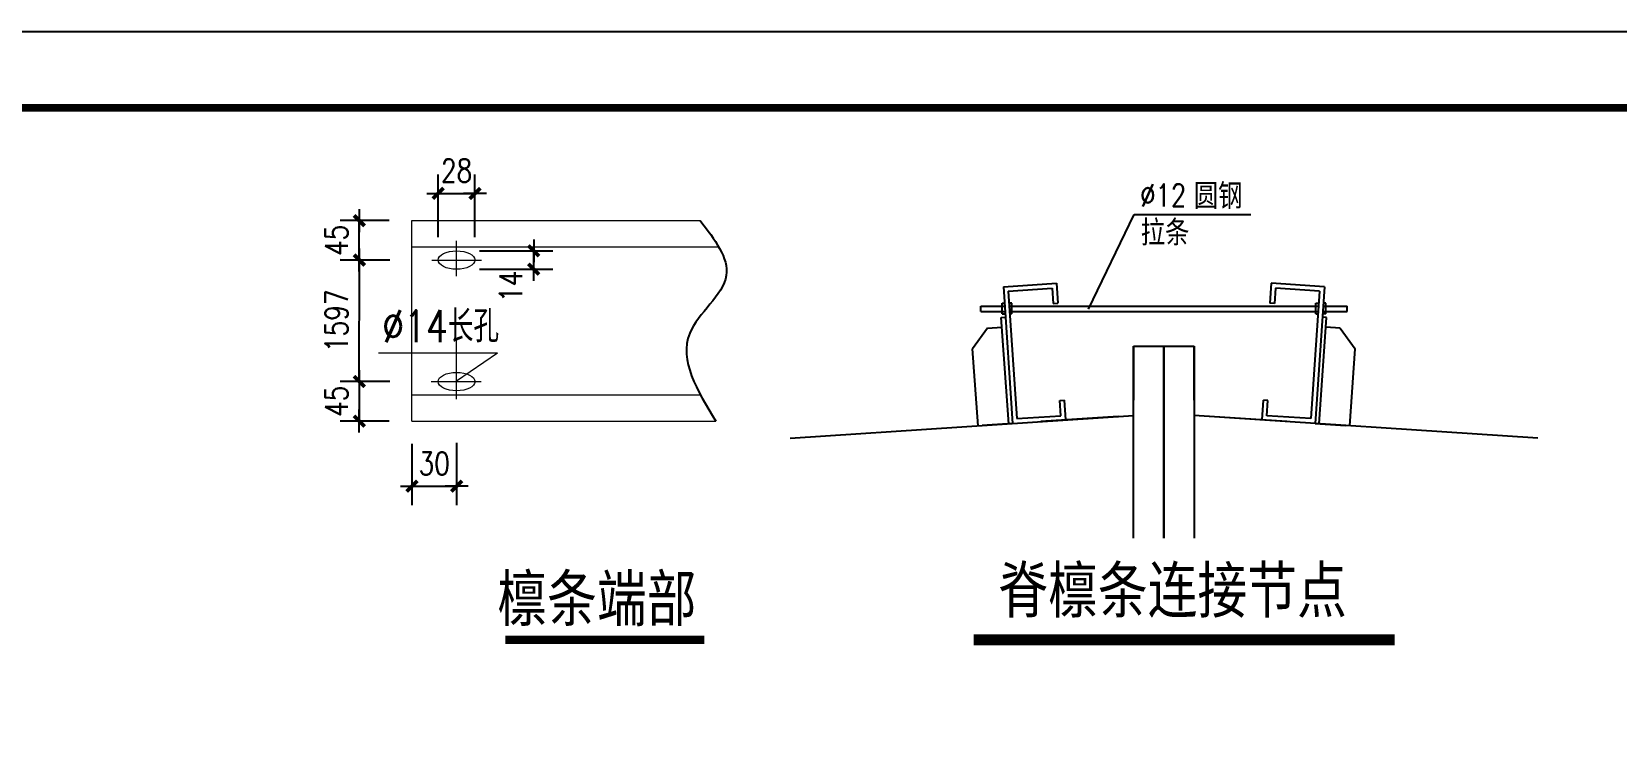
# Model space of a CAD drawing. Extents: x 37237700 to 37865026, y 138877 to 347670.
# Drawn here: x 37833723 to 37854573, y 199853 to 209089 of the extents above; entities that cross this region are included whole.
import ezdxf

# ---------------------------------------------------------------- set-up
doc = ezdxf.new("R2010")
doc.units = 0
doc.header["$LTSCALE"] = 1000
doc.header["$MEASUREMENT"] = 0
doc.linetypes.add('CENTER', pattern=[2, 1.25, -0.25, 0.25, -0.25])
doc.layers.get('0').update_dxf_attribs({"linetype": 'CONTINUOUS'})
doc.layers.get('DEFPOINTS').update_dxf_attribs({"linetype": 'CONTINUOUS'})
for name, color, linetype in [('11', 3, 'CONTINUOUS'), ('12', 15, 'CONTINUOUS'), ('DIANH', 6, 'CENTER'), ('DIM', 3, 'CONTINUOUS'), ('GREEN', 3, 'CONTINUOUS'), ('GROUND', 2, 'CONTINUOUS'), ('PUB_DIM', 3, 'CONTINUOUS'), ('PUB_TITLE', 4, 'CONTINUOUS'), ('RED', 1, 'CONTINUOUS'), ('标注', 4, 'CONTINUOUS')]:
    doc.layers.add(name, color=color, linetype=linetype)
doc.styles.add('-宋体', font='', dxfattribs={"width": 0.8})
doc.styles.add('DIM_FONT', font='SIMPLEX.shx', dxfattribs={"width": 0.8})
doc.styles.add('DIM_FONT_T3', font='SIMPLEX.shx', dxfattribs={"width": 0.8})
doc.styles.add('中西', font='romans.shx', dxfattribs={"width": 0.8, "height": 350, "bigfont": 'hztxt.shx'})
doc.styles.get('-宋体').set_extended_font_data('SimSun')
doc.dimstyles.new('DIMN', dxfattribs={"dimtxt": 300, "dimasz": 1, "dimexe": 250, "dimexo": 300, "dimgap": 150, "dimtad": 1, "dimdec": 0, "dimzin": 0, "dimdsep": 46, "dimtxsty": 'DIM_FONT', "dimblk": '_DIMX', "dimcen": 0.09, "dimclrt": 7, "dimadec": 0, "dimazin": 0, "dimtfac": 1, "dimtdec": 0, "dimtix": 1, "dimtmove": 2, "dimatfit": 3, "dimldrblk": '_DIMX', "dimfxl": 1, "dimtolj": 1, "dimtzin": 0, "dimarcsym": 0})
doc.dimstyles.new('DIMN$TCH&&100', dxfattribs={"dimtxt": 300, "dimasz": 1, "dimexe": 250, "dimexo": 300, "dimgap": 150, "dimtad": 1, "dimdec": 0, "dimzin": 0, "dimdsep": 46, "dimtxsty": 'DIM_FONT_T3', "dimblk": '_DIMX', "dimcen": 0.09, "dimclrt": 7, "dimadec": 0, "dimazin": 0, "dimtfac": 1, "dimtdec": 0, "dimtix": 1, "dimtmove": 2, "dimatfit": 3, "dimldrblk": '_DIMX', "dimfxl": 1, "dimtolj": 1, "dimtzin": 0, "dimarcsym": 0})

# ---------------------------------------------------------------- blocks, each defined once
blk = doc.blocks.new('_DIMX')
blk.add_line((-150, 0), (150, 0))
at = {"const_width": 50}
blk.add_lwpolyline([(-70, -70), (70, 70)], dxfattribs=at)
blk = doc.blocks.new('*D63')
at = {"layer": 'DEFPOINTS', "color": 0}
for p in [(37838566, 204490), (37838031, 203971), (37838723, 203971)]:
    blk.add_point(p, dxfattribs=at)
at = {"layer": 'PUB_DIM', "color": 0, "lineweight": -2}
for p, q in [((37838266, 204490), (37837781, 204490)), ((37838031, 204491), (37838031, 204492)), ((37838031, 204490), (37838031, 203971)), ((37838423, 203971), (37837781, 203971)), ((37838031, 203970), (37838031, 203969))]:
    blk.add_line(p, q, dxfattribs=at)
for p, rotation in [((37838031, 204490), 270), ((37838031, 203971), 90)]:
    blk.add_blockref('_DIMX', p, dxfattribs=dict(at, rotation=rotation))
at = {"layer": 'PUB_DIM', "color": 7, "insert": (37837731, 204230), "char_height": 300, "attachment_point": 5, "rotation": 90, "style": 'DIM_FONT'}
blk.add_mtext('\\A1;45', dxfattribs=at)
blk = doc.blocks.new('*D64')
at = {"layer": 'DEFPOINTS', "color": 0}
for p in [(37838723, 203971), (37839310, 203983), (37839310, 203114)]:
    blk.add_point(p, dxfattribs=at)
at = {"layer": 'PUB_DIM', "color": 0, "lineweight": -2}
for p, q in [((37838723, 203671), (37838723, 202864)), ((37839310, 203683), (37839310, 202864)), ((37838722, 203114), (37838721, 203114)), ((37838723, 203114), (37839310, 203114)), ((37839311, 203114), (37839312, 203114))]:
    blk.add_line(p, q, dxfattribs=at)
blk.add_blockref('_DIMX', (37838723, 203114), dxfattribs=at)
at = {"layer": 'PUB_DIM', "color": 0, "lineweight": -2, "rotation": 180}
blk.add_blockref('_DIMX', (37839310, 203114), dxfattribs=at)
at = {"layer": 'PUB_DIM', "color": 7, "insert": (37839016, 203414), "char_height": 300, "attachment_point": 5, "style": 'DIM_FONT'}
blk.add_mtext('\\A1;30', dxfattribs=at)
blk = doc.blocks.new('*D86')
at = {"layer": 'DEFPOINTS', "color": 0}
for p in [(37838031, 206605), (37838723, 206605), (37838732, 206087)]:
    blk.add_point(p, dxfattribs=at)
at = {"layer": 'PUB_DIM', "color": 0, "lineweight": -2}
for p, q in [((37838423, 206605), (37837781, 206605)), ((37838031, 206606), (37838031, 206607)), ((37838031, 206087), (37838031, 206605)), ((37838432, 206087), (37837781, 206087)), ((37838031, 206086), (37838031, 206085))]:
    blk.add_line(p, q, dxfattribs=at)
for p, rotation in [((37838031, 206605), 270), ((37838031, 206087), 90)]:
    blk.add_blockref('_DIMX', p, dxfattribs=dict(at, rotation=rotation))
at = {"layer": 'PUB_DIM', "color": 7, "insert": (37837731, 206346), "char_height": 300, "attachment_point": 5, "rotation": 90, "style": 'DIM_FONT'}
blk.add_mtext('\\A1;45', dxfattribs=at)
blk = doc.blocks.new('*D87')
at = {"layer": 'DEFPOINTS', "color": 0}
for p in [(37839310, 206208), (37840324, 206208), (37839310, 205966)]:
    blk.add_point(p, dxfattribs=at)
at = {"layer": 'PUB_DIM', "color": 0, "lineweight": -2}
for p, q in [((37839610, 206208), (37840574, 206208)), ((37840324, 206209), (37840324, 206210)), ((37840324, 205966), (37840324, 206208)), ((37839610, 205966), (37840574, 205966)), ((37840324, 205965), (37840324, 205964))]:
    blk.add_line(p, q, dxfattribs=at)
for p, rotation in [((37840324, 206208), 270), ((37840324, 205966), 90)]:
    blk.add_blockref('_DIMX', p, dxfattribs=dict(at, rotation=rotation))
at = {"layer": 'PUB_DIM', "color": 7, "insert": (37840024, 205741), "char_height": 300, "attachment_point": 5, "rotation": 90, "style": 'DIM_FONT'}
blk.add_mtext('\\A1;14', dxfattribs=at)
blk = doc.blocks.new('*D88')
at = {"layer": 'DEFPOINTS', "color": 0}
for p in [(37839552, 206963), (37839068, 206087), (37839552, 206087)]:
    blk.add_point(p, dxfattribs=at)
at = {"layer": 'PUB_DIM', "color": 0, "lineweight": -2}
for p, q in [((37839068, 206387), (37839068, 207213)), ((37839552, 206387), (37839552, 207213)), ((37839067, 206963), (37839066, 206963)), ((37839068, 206963), (37839552, 206963)), ((37839553, 206963), (37839554, 206963))]:
    blk.add_line(p, q, dxfattribs=at)
blk.add_blockref('_DIMX', (37839068, 206963), dxfattribs=at)
at = {"layer": 'PUB_DIM', "color": 0, "lineweight": -2, "rotation": 180}
blk.add_blockref('_DIMX', (37839552, 206963), dxfattribs=at)
at = {"layer": 'PUB_DIM', "color": 7, "insert": (37839310, 207263), "char_height": 300, "attachment_point": 5, "style": 'DIM_FONT'}
blk.add_mtext('\\A1;28', dxfattribs=at)

msp = doc.modelspace()

# ---------------------------------------------------------------- linework, layer by layer
for p, q in [((37847617.8, 205443), (37848220, 206687.1)), ((37848220, 206687.1), (37849753, 206687.1)), ((37846202.5, 205478.9), (37846517.2, 205478.9)), ((37846202.5, 205411), (37846202.5, 205478.9)), ((37846202.5, 205411), (37846521.8, 205411)), ((37846483.2, 205378.8), (37846483.2, 205520.7)), ((37846483.2, 205520.7), (37846514.4, 205520.7)), ((37846483.2, 205378.8), (37846524.7, 205378.8)), ((37846613.3, 205520.7), (37846575.4, 205520.7)), ((37846577.4, 205478.9), (37850644.1, 205478.9)), ((37846581.9, 205411), (37850639.5, 205411)), ((37846613.3, 205378.8), (37846584.1, 205378.8)), ((37846613.3, 205378.8), (37846613.3, 205520.7)), ((37850608.2, 205378.8), (37850608.2, 205520.7)), ((37850608.2, 205520.7), (37850646.1, 205520.7)), ((37850608.2, 205378.8), (37850637.4, 205378.8)), ((37850738.3, 205378.8), (37850696.8, 205378.8)), ((37850699.6, 205411), (37851019, 205411)), ((37850704.2, 205478.9), (37851019, 205478.9)), ((37850738.3, 205520.7), (37850707.1, 205520.7)), ((37850738.3, 205378.8), (37850738.3, 205520.7)), ((37851019, 205411), (37851019, 205478.9))]:
    msp.add_line(p, q)
msp.add_spline([(37842512.6, 206605.3), (37842855.3, 205883), (37842375.6, 205124.1), (37842718.3, 203971.3)], degree=3)
at = {"layer": '11', "elevation": 800}
for points in [[(37846500, 205734.4), (37847198.4, 205781.6)], [(37846563.9, 205678.6), (37847142.6, 205717.7)], [(37850721.4, 205734.4), (37850023, 205781.6)], [(37850657.5, 205678.6), (37850078.9, 205717.7)], [(37847156, 205518.1), (37847215.9, 205522.2)], [(37850065.4, 205518.1), (37850005.5, 205522.2)], [(37847242.2, 204241), (37847302, 204245)], [(37849979.3, 204241), (37849919.4, 204245)], [(37843694.7, 203744), (37848210.8, 204045)], [(37846677, 204002.4), (37847255.6, 204041.5)], [(37853526.9, 203744), (37849010.8, 204045)], [(37850544.4, 204002.4), (37849965.8, 204041.5)]]:
    msp.add_lwpolyline(points, dxfattribs=at)
at = {"layer": '12', "elevation": 800}
for points in [[(37846500, 205734.4), (37846621.2, 203938.5)], [(37846563.9, 205678.6), (37846677, 204002.4)], [(37847142.6, 205717.7), (37847156, 205518.1)], [(37847198.4, 205781.6), (37847215.9, 205522.2)], [(37850023, 205781.6), (37850005.5, 205522.2)], [(37850078.9, 205717.7), (37850065.4, 205518.1)], [(37850657.5, 205678.6), (37850544.4, 204002.4)], [(37850721.4, 205734.4), (37850600.3, 203938.5)], [(37848210.8, 202431.1), (37848210.8, 204957.1)], [(37848210.8, 204957.1), (37848210.8, 204245)], [(37848210.8, 204957.1), (37848610.8, 204957.1)], [(37848610.8, 202431.1), (37848610.8, 204957.1)], [(37848610.8, 204957.1), (37848610.8, 202431.1)], [(37848610.8, 204957.1), (37849010.8, 204957.1)], [(37849010.8, 204957.1), (37849010.8, 202431.1)], [(37849010.8, 204245), (37849010.8, 204957.1)], [(37847255.6, 204041.4), (37847242.2, 204241)], [(37847319.5, 203985.6), (37847302, 204245)], [(37849901.9, 203985.6), (37849919.4, 204245)], [(37849965.8, 204041.4), (37849979.3, 204241)], [(37846621.2, 203938.5), (37846222.1, 203911.6)], [(37848011.2, 204031.7), (37846993.5, 203963.9)], [(37850228.1, 203963.8), (37849210.3, 204031.7)], [(37850600.3, 203938.5), (37850999.3, 203911.6)]]:
    msp.add_lwpolyline(points, dxfattribs=at)
at = {"layer": 'DIANH', "lineweight": 15}
for p, q in [((37839310.2, 205875.9), (37839310.2, 206338.5)), ((37838984.7, 206086.9), (37839637.9, 206086.9)), ((37839310.2, 204257.5), (37839310.2, 205063.8)), ((37838974.9, 204489.7), (37839634.1, 204489.7))]:
    msp.add_line(p, q, dxfattribs=at)
at = {"layer": 'GREEN', "lineweight": 15}
for p in [(37838285.1, 204867.8), (37839310.2, 204499.3)]:
    msp.add_line(p, (37839846.1, 204867.8), dxfattribs=at)
at = {"layer": 'GROUND'}
for p, q in [((37846292.9, 205192.6, 800), (37846095.3, 204918.1, 800)), ((37846292.9, 205192.6, 800), (37846480.7, 205206, 800)), ((37846471.8, 205331.4, 800), (37846526.9, 205335.4, 800)), ((37846570.6, 203935.1, 800), (37846471.8, 205331.5, 800)), ((37850650.8, 203935.1, 800), (37850749.6, 205331.5, 800)), ((37850749.6, 205331.4, 800), (37850694.5, 205335.4, 800)), ((37850928.5, 205192.6, 800), (37850740.7, 205206, 800)), ((37850928.5, 205192.6, 800), (37851126.2, 204918.1, 800)), ((37846166.7, 203907.9, 800), (37846095.3, 204918.1, 800)), ((37851054.7, 203907.9, 800), (37851126.2, 204918.1, 800))]:
    msp.add_line(p, q, dxfattribs=at)
at = {"layer": 'PUB_TITLE'}
msp.add_lwpolyline([(37790725.6, 167088.5), (37865025.6, 167088.5), (37865025.6, 209088.5), (37790725.6, 209088.5)], close=True, dxfattribs=at)
at = {"layer": 'PUB_TITLE', "const_width": 100}
msp.add_lwpolyline([(37793225.6, 168088.5), (37864025.6, 168088.5), (37864025.6, 208088.5), (37793225.6, 208088.5)], close=True, dxfattribs=at)
at = {"layer": 'RED', "lineweight": 15}
for p, q in [((37838722.6, 203971.3), (37838722.6, 206605.3)), ((37838722.6, 206605.3), (37842512.6, 206605.3)), ((37838722.6, 206259.7), (37842756.9, 206259.7)), ((37838722.6, 204316.9), (37842515.4, 204316.9)), ((37838722.6, 203971.3), (37842718.3, 203971.3))]:
    msp.add_line(p, q, dxfattribs=at)
at = {"layer": 'RED'}
for points, const_width in [([(37839953, 201094.4), (37842567, 201094.4)], 108), ([(37846111.1, 201094.4), (37851644.9, 201094.4)], 144)]:
    msp.add_lwpolyline(points, dxfattribs=dict(at, const_width=const_width))
at = {"layer": 'RED', "lineweight": 15}
for centre in [(37839310.2, 206086.9), (37839310.2, 204489.7)]:
    msp.add_ellipse(centre, major_axis=(-241.9, 0), ratio=0.5, dxfattribs=at)

# ---------------------------------------------------------------- texts
at = {"style": '-宋体', "width": 0.8}
for s, p in [('脊檩条连接节点', (37846433.1, 201450.7)), ('檩条端部', (37839844.9, 201340.7))]:
    msp.add_text(s, height=600, dxfattribs=at).set_placement(p)
at = {"layer": 'DIM', "style": '-宋体', "width": 0.8}
for s, p in [('圆钢', (37849003.6, 206791.5)), ('拉条', (37848305.2, 206309.8))]:
    msp.add_text(s, height=294, dxfattribs=at).set_placement(p)
at = {"layer": '标注', "style": '中西', "width": 0.8}
for s, height, p in [('%%C12', 294, (37848299.2, 206791.5)), ('%%c14长孔', 420, (37838331.9, 205006.5))]:
    msp.add_text(s, height=height, dxfattribs=at).set_placement(p)

# ---------------------------------------------------------------- dimensions: what is measured, and where the dimension line sits
at = {"layer": 'PUB_DIM'}
for base, p1, p2, text, picture, middle in [((37839552.1, 206963.4), (37839068.2, 206086.9), (37839552.1, 206086.9), '28', '*D88', (37839310.2, 207263.4)), ((37839310.2, 203114.3), (37838722.6, 203971.3), (37839310.2, 203983.1), '30', '*D64', (37839016.4, 203414.3))]:
    dim = msp.add_linear_dim(base=base, p1=p1, p2=p2, text=text, dimstyle='DIMN', dxfattribs=at)
    dim.commit()
    dim.dimension.update_dxf_attribs({"geometry": picture, "text_midpoint": middle})
for base, p1, p2, picture, middle in [((37838030.5, 206605.3), (37838731.9, 206086.9), (37838722.6, 206605.3), '*D86', (37837730.5, 206346.1)), ((37838030.5, 203971.3), (37838566.5, 204489.7), (37838722.6, 203971.3), '*D63', (37837730.5, 204230.5))]:
    dim = msp.add_linear_dim(base=base, p1=p1, p2=p2, angle=90, text='45', dimstyle='DIMN', dxfattribs=at)
    dim.commit()
    dim.dimension.update_dxf_attribs({"geometry": picture, "text_midpoint": middle})
msp.add_aligned_dim(p1=(37838730.2, 204489.7), p2=(37838731.9, 206086.9), distance=699.7, dimstyle='DIMN$TCH&&100', dxfattribs=at).render()
dim = msp.add_linear_dim(base=(37840323.6, 206207.9), p1=(37839310.2, 205965.9), p2=(37839310.2, 206207.9), angle=90, text='14', dimstyle='DIMN', dxfattribs=at)
dim.commit()
dim.dimension.update_dxf_attribs({"geometry": '*D87', "text_midpoint": (37840023.6, 205740.8), "dimtype": 128})

doc.saveas('drawing.dxf')
